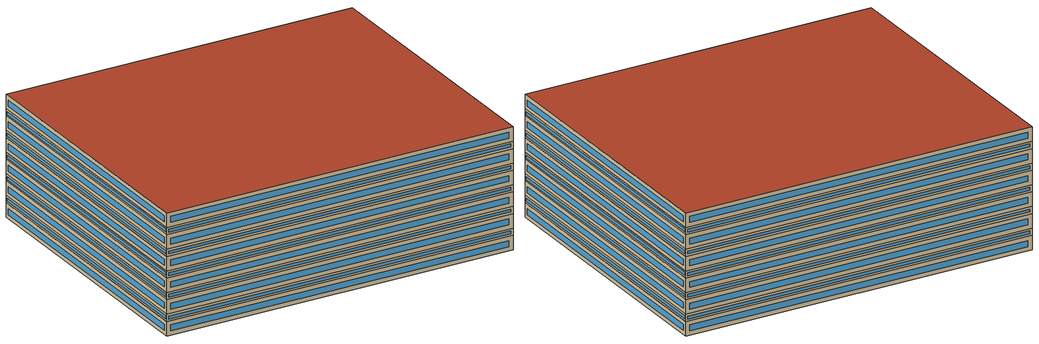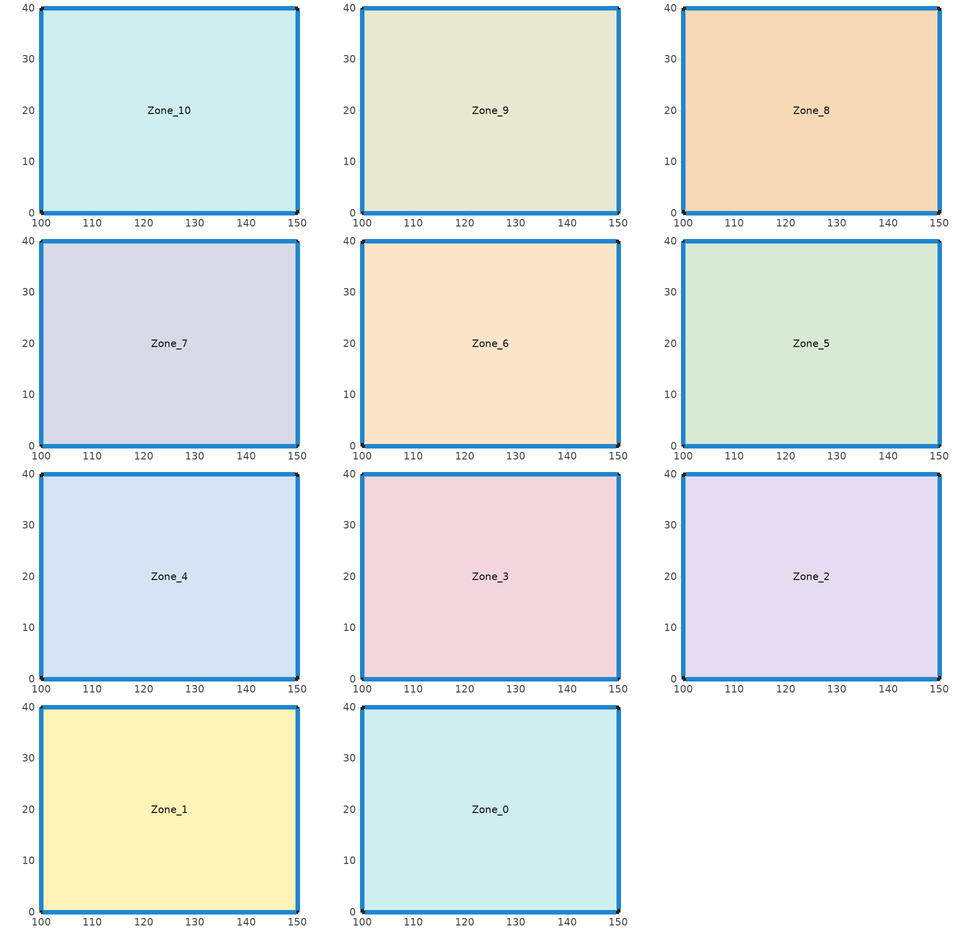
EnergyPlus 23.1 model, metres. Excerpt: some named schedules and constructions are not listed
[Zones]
Zone_10
 floor outside (90.1-2019 Nonresidential CZ 0 Exterior Floor (Mass)): 150,0 100,0 100,40 150,40 z0.5
 wall outside (90.1-2019 Nonresidential CZ 0 Exterior Wall (Mass)): 150,0 150,40 100,40 100,0 150,0 z0.5:2.5
 window (90.1-2019 Nonresidential CZ 0 Glazing (Operable)): 150,0.59 150,39.41 / 149.41,40 100.59,40 / 100,39.41 100,0.59 / 100.59,0 149.41,0 z1.09:1.91
Zone_9
 floor to Zone_10 (Interior Slab (Mass)_FLIPPED): 150,0 100,0 100,40 150,40 z2.5
 wall outside (90.1-2019 Nonresidential CZ 0 Exterior Wall (Mass)): 150,0 150,40 100,40 100,0 150,0 z2.5:3.5
 window (90.1-2019 Nonresidential CZ 0 Glazing (Operable)): 150,0.3 150,39.7 / 149.7,40 100.3,40 / 100,39.7 100,0.3 / 100.3,0 149.7,0 z2.8:3.2
Zone_8
 floor to Zone_9 (Interior Slab (Mass)_FLIPPED): 150,0 100,0 100,40 150,40 z3.5
 wall outside (90.1-2019 Nonresidential CZ 0 Exterior Wall (Mass)): 150,0 150,40 100,40 100,0 150,0 z3.5:5.5
 window (90.1-2019 Nonresidential CZ 0 Glazing (Operable)): 150,0.59 150,39.41 / 149.41,40 100.59,40 / 100,39.41 100,0.59 / 100.59,0 149.41,0 z4.09:4.91
Zone_7
 floor to Zone_8 (Interior Slab (Mass)_FLIPPED): 150,0 100,0 100,40 150,40 z5.5
 wall outside (90.1-2019 Nonresidential CZ 0 Exterior Wall (Mass)): 150,0 150,40 100,40 100,0 150,0 z5.5:6.5
 window (90.1-2019 Nonresidential CZ 0 Glazing (Operable)): 150,0.3 150,39.7 / 149.7,40 100.3,40 / 100,39.7 100,0.3 / 100.3,0 149.7,0 z5.8:6.2
Zone_6
 floor to Zone_7 (Interior Slab (Mass)_FLIPPED): 150,0 100,0 100,40 150,40 z6.5
 wall outside (90.1-2019 Nonresidential CZ 0 Exterior Wall (Mass)): 150,0 150,40 100,40 100,0 150,0 z6.5:8.5
 window (90.1-2019 Nonresidential CZ 0 Glazing (Operable)): 150,0.59 150,39.41 / 149.41,40 100.59,40 / 100,39.41 100,0.59 / 100.59,0 149.41,0 z7.09:7.91
Zone_5
 floor to Zone_6 (Interior Slab (Mass)_FLIPPED): 150,0 100,0 100,40 150,40 z8.5
 wall outside (90.1-2019 Nonresidential CZ 0 Exterior Wall (Mass)): 150,0 150,40 100,40 100,0 150,0 z8.5:9.5
 window (90.1-2019 Nonresidential CZ 0 Glazing (Operable)): 150,0.3 150,39.7 / 149.7,40 100.3,40 / 100,39.7 100,0.3 / 100.3,0 149.7,0 z8.8:9.2
Zone_4
 floor to Zone_5 (Interior Slab (Mass)_FLIPPED): 150,0 100,0 100,40 150,40 z9.5
 wall outside (90.1-2019 Nonresidential CZ 0 Exterior Wall (Mass)): 150,0 150,40 100,40 100,0 150,0 z9.5:11.5
 window (90.1-2019 Nonresidential CZ 0 Glazing (Operable)): 150,0.59 150,39.41 / 149.41,40 100.59,40 / 100,39.41 100,0.59 / 100.59,0 149.41,0 z10.09:10.91
Zone_3
 floor to Zone_4 (Interior Slab (Mass)_FLIPPED): 150,0 100,0 100,40 150,40 z11.5
 wall outside (90.1-2019 Nonresidential CZ 0 Exterior Wall (Mass)): 150,0 150,40 100,40 100,0 150,0 z11.5:12.5
 window (90.1-2019 Nonresidential CZ 0 Glazing (Operable)): 150,0.3 150,39.7 / 149.7,40 100.3,40 / 100,39.7 100,0.3 / 100.3,0 149.7,0 z11.8:12.2
Zone_2
 floor to Zone_3 (Interior Slab (Mass)_FLIPPED): 150,0 100,0 100,40 150,40 z12.5
 wall outside (90.1-2019 Nonresidential CZ 0 Exterior Wall (Mass)): 150,0 150,40 100,40 100,0 150,0 z12.5:14.5
 window (90.1-2019 Nonresidential CZ 0 Glazing (Operable)): 150,0.59 150,39.41 / 149.41,40 100.59,40 / 100,39.41 100,0.59 / 100.59,0 149.41,0 z13.09:13.91
Zone_1
 floor to Zone_2 (Interior Slab (Mass)_FLIPPED): 150,0 100,0 100,40 150,40 z14.5
 wall outside (90.1-2019 Nonresidential CZ 0 Exterior Wall (Mass)): 150,0 150,40 100,40 100,0 150,0 z14.5:15.5
 window (90.1-2019 Nonresidential CZ 0 Glazing (Operable)): 150,0.3 150,39.7 / 149.7,40 100.3,40 / 100,39.7 100,0.3 / 100.3,0 149.7,0 z14.8:15.2
Zone_0
 floor to Zone_1 (Interior Slab (Mass)_FLIPPED): 150,0 100,0 100,40 150,40 z15.5
 wall outside (90.1-2019 Nonresidential CZ 0 Exterior Wall (Mass)): 150,0 150,40 100,40 100,0 150,0 z15.5:17.5
 window (90.1-2019 Nonresidential CZ 0 Glazing (Operable)): 150,0.59 150,39.41 / 149.41,40 100.59,40 / 100,39.41 100,0.59 / 100.59,0 149.41,0 z16.09:16.91
 roof outside (90.1-2019 Nonresidential CZ 0 Exterior Roof (Mass)): 150,0 150,40 100,40 100,0 z17.5
[Schedule:Week:Daily]
NatVentAvail_Zone_8_33: 9d8af321-a780-4590-8d0e-a462cbd2782f, b331773e-9563-404a-8105-c508cc4a80a7, 105e578c-39fa-415f-b716-2e00edc91201, 4e189082-ce70-4316-bac2-4349eb797ff1, 7cb3a097-342b-4ee2-8d1c-7d726f142fce, 94c58baa-f86b-4e07-865e-fc9b777fd29d, c78975c9-af95-438a-b1b9-3ec9c43d1728, 9d8af321-a780-4590-8d0e-a462cbd2782f, 9d8af321-a780-4590-8d0e-a462cbd2782f, 9d8af321-a780-4590-8d0e-a462cbd2782f, 9d8af321-a780-4590-8d0e-a462cbd2782f, 9d8af321-a780-4590-8d0e-a462cbd2782f
NatVentAvail_Zone_8_34: 19656c4a-73a8-42ce-bc73-1936e13a9b17, a5eed6eb-7845-4bce-a64f-499fe1fc977d, f5dad141-542a-48d2-b0c4-1b4ec5e46d7d, 9329e68a-2e65-4d1e-9fd8-4b7cfb59a1c5, 9945b6db-7c43-4eef-b257-461fecd890eb, e0b4ecd6-dd4a-461d-a41e-b6066fcd006b, 8c8cd6b4-05ff-423a-a179-7f283f102131, 19656c4a-73a8-42ce-bc73-1936e13a9b17, 19656c4a-73a8-42ce-bc73-1936e13a9b17, 19656c4a-73a8-42ce-bc73-1936e13a9b17, 19656c4a-73a8-42ce-bc73-1936e13a9b17, 19656c4a-73a8-42ce-bc73-1936e13a9b17
NatVentAvail_Zone_8_35: 3e52ead4-57af-4b8b-a33e-194f56119c82, 994c9187-010f-49c9-a565-14e2f839baa9, 3ae7b580-9877-4d38-86a1-b7ff7554ca40, c5aeec02-a43e-4bac-ba74-ecad6c466308, b1ff2ce5-6a89-443a-8d96-e35d44eaa55e, 08cdff39-bd2a-43c5-aa59-b8ef5b7663d0, f6db0dd1-6b82-4d6d-9330-5ccdcdecd233, 3e52ead4-57af-4b8b-a33e-194f56119c82, 3e52ead4-57af-4b8b-a33e-194f56119c82, 3e52ead4-57af-4b8b-a33e-194f56119c82, 3e52ead4-57af-4b8b-a33e-194f56119c82, 3e52ead4-57af-4b8b-a33e-194f56119c82
NatVentAvail_Zone_8_36: 4ec0039d-1b7a-4eb6-8737-df491c041be9, 217e7899-5055-4b25-ac84-e2c41d29c7c9, 379cec46-7375-4787-a3ea-59b6d851809c, fd88582d-4a79-496f-842d-53a4951aaa6e, 24ca39fd-c9a7-49e4-b664-244fa4524e71, 78da4b78-4c2f-4f66-a876-360ef1b501aa, 2b397f9f-8be1-4396-8707-4f27285c48cf, 4ec0039d-1b7a-4eb6-8737-df491c041be9, 4ec0039d-1b7a-4eb6-8737-df491c041be9, 4ec0039d-1b7a-4eb6-8737-df491c041be9, 4ec0039d-1b7a-4eb6-8737-df491c041be9, 4ec0039d-1b7a-4eb6-8737-df491c041be9
NatVentAvail_Zone_8_37: e7a281bd-52c2-46c5-981f-dd0cb92ea178, b8805d62-9d17-4009-af3e-fc602884618f, 6cf39b9c-fc03-4b23-b99c-0532eb88eb77, 7579637a-08e5-423b-8ea7-baa055306e46, 946d18d2-8286-4fa9-85be-0205dd396625, 376c1599-d0a1-46f3-9493-42d7791fb4d7, df630b5f-5f00-4fbf-bfa5-132ac7efb88c, e7a281bd-52c2-46c5-981f-dd0cb92ea178, e7a281bd-52c2-46c5-981f-dd0cb92ea178, e7a281bd-52c2-46c5-981f-dd0cb92ea178, e7a281bd-52c2-46c5-981f-dd0cb92ea178, e7a281bd-52c2-46c5-981f-dd0cb92ea178
NatVentAvail_Zone_8_38: 64ad1f8c-05bd-487c-b22d-56ffead7ba04, b61adb68-b918-4747-b5d9-bdfe9abeb912, 4ec0039d-1b7a-4eb6-8737-df491c041be9, 8e375b2b-a891-4bdd-8b80-f3da677526f3, c23cba38-598c-4169-b744-e83a8cdb6729, d3552a68-e5e8-4bd8-a2a7-ada559d29e74, 3543f37b-078f-459d-8035-ebed69901573, 64ad1f8c-05bd-487c-b22d-56ffead7ba04, 64ad1f8c-05bd-487c-b22d-56ffead7ba04, 64ad1f8c-05bd-487c-b22d-56ffead7ba04, 64ad1f8c-05bd-487c-b22d-56ffead7ba04, 64ad1f8c-05bd-487c-b22d-56ffead7ba04
NatVentAvail_Zone_8_39: 2ba26b7c-ec20-4d35-9d4d-c5aa899999db, 413e2c8c-dfcb-4d5b-8417-67235d4ff455, e0b2708d-d036-4065-8009-799a6ab6b869, 348c67b5-45d8-454e-a031-27df1e91040f, 7ef56c1d-9063-41ca-89f9-c9e5686adbaa, 6f386ad1-5483-4561-926f-fee2ae327a0c, e7a281bd-52c2-46c5-981f-dd0cb92ea178, 2ba26b7c-ec20-4d35-9d4d-c5aa899999db, 2ba26b7c-ec20-4d35-9d4d-c5aa899999db, 2ba26b7c-ec20-4d35-9d4d-c5aa899999db, 2ba26b7c-ec20-4d35-9d4d-c5aa899999db, 2ba26b7c-ec20-4d35-9d4d-c5aa899999db
NatVentAvail_Zone_8_40: 49316db7-593b-4673-a474-59197a7b1b01, 1ff4f55e-eb00-4cd6-aeb0-2d0123ac9bb8, 88ab5710-4397-4999-aae0-e881b17e4276, 4d286701-b92c-455e-b894-5453b1821da1, 3ac1dbba-62e1-4b42-843b-0831d408b5fa, 215fbbbf-0d91-4de5-9062-f723caeb6d96, 32cde240-e5fa-4eca-93c0-b3b2998749a0, 49316db7-593b-4673-a474-59197a7b1b01, 49316db7-593b-4673-a474-59197a7b1b01, 49316db7-593b-4673-a474-59197a7b1b01, 49316db7-593b-4673-a474-59197a7b1b01, 49316db7-593b-4673-a474-59197a7b1b01
NatVentAvail_Zone_8_41: 6f28c7cb-3fd8-4e08-998a-bdea174bcc86, f3d3fc48-a54b-4110-8d26-9df699d76dc6, 6e4e8352-0c73-4fca-8a74-9517e038c92e, 99579549-4a20-4b31-81c6-d9f0dc9459b8, 37744ef3-2540-4f8f-82d6-f57c2db8f54f, 315e8d59-c7a6-4108-a425-9f52c9d7d485, 1adca1df-f87a-410c-acf9-034743cee1dd, 6f28c7cb-3fd8-4e08-998a-bdea174bcc86, 6f28c7cb-3fd8-4e08-998a-bdea174bcc86, 6f28c7cb-3fd8-4e08-998a-bdea174bcc86, 6f28c7cb-3fd8-4e08-998a-bdea174bcc86, 6f28c7cb-3fd8-4e08-998a-bdea174bcc86
NatVentAvail_Zone_8_42: a7328972-b9bf-471a-a11c-f1c995075a82, 9cfb7f4e-4dc2-47ca-a554-8c610cbaf224, 7a431888-ab05-4895-86a7-ffc0a3587de8, 4091606e-c31f-4823-bc00-43d65248395d, b7e57ab2-a489-4fb2-8cde-1d494b646a68, 2216343d-3841-40f2-a49f-6097f0f677be, e343d537-4d09-4cd6-b268-66b1de04febb, a7328972-b9bf-471a-a11c-f1c995075a82, a7328972-b9bf-471a-a11c-f1c995075a82, a7328972-b9bf-471a-a11c-f1c995075a82, a7328972-b9bf-471a-a11c-f1c995075a82, a7328972-b9bf-471a-a11c-f1c995075a82
NatVentAvail_Zone_8_43: 3af410d3-c99c-4589-bc73-c9e9a6c0ab73, ca0514e6-15e5-43fc-9152-7c261e085220, a3b6db8e-9f9d-4135-82da-a6ac005a2d3a, d63bd568-5a6c-4449-b586-2ac1449fe94d, b1ce6598-c29e-4220-954f-77b5fde9ebf7, 2eeebe14-c9ee-4bc4-a164-070da2258496, 9161901d-0f7a-4078-8593-f09987c7db97, 3af410d3-c99c-4589-bc73-c9e9a6c0ab73, 3af410d3-c99c-4589-bc73-c9e9a6c0ab73, 3af410d3-c99c-4589-bc73-c9e9a6c0ab73, 3af410d3-c99c-4589-bc73-c9e9a6c0ab73, 3af410d3-c99c-4589-bc73-c9e9a6c0ab73
NatVentAvail_Zone_8_44: f20dfdc0-ebca-4051-904d-1e82afc3a595, 11bf2a74-0d18-48e4-8699-6777100bd28d, 9ea961b2-ac5c-4bc3-9e1a-967c93119fe7, 5d2b21ac-12a4-41b7-ad59-ca25f72bc6d4, 90a8540f-f645-4c42-afb4-43ef4d00fa04, 1b20a4ab-f55f-48fa-91a1-428f9ab924bf, bd81117e-db5f-4612-9e33-ac1c85f2e500, f20dfdc0-ebca-4051-904d-1e82afc3a595, f20dfdc0-ebca-4051-904d-1e82afc3a595, f20dfdc0-ebca-4051-904d-1e82afc3a595, f20dfdc0-ebca-4051-904d-1e82afc3a595, f20dfdc0-ebca-4051-904d-1e82afc3a595
NatVentAvail_Zone_8_45: 9561be1d-9728-4a63-9683-414e658ba770, 3c8b651d-c98e-4425-a7c7-2414b5bc7adb, b33bd7bf-34ac-49fa-a721-d53ede74d103, 36e1c470-c337-4b16-b0d2-bbd79bc27b91, e0b2708d-d036-4065-8009-799a6ab6b869, 1e1ed1b8-60ca-4858-92fd-03c2e15c98fc, 9561be1d-9728-4a63-9683-414e658ba770, 9561be1d-9728-4a63-9683-414e658ba770, 9561be1d-9728-4a63-9683-414e658ba770, 9561be1d-9728-4a63-9683-414e658ba770, 9561be1d-9728-4a63-9683-414e658ba770, 9561be1d-9728-4a63-9683-414e658ba770
NatVentAvail_Zone_8_46: 9b530ce9-eca5-4026-a7f3-7d5d08ebb73a, 9cfb7f4e-4dc2-47ca-a554-8c610cbaf224, efc2627a-638b-44db-a32b-ba7aabb29f3e, b9acaa56-f80d-405e-ac9f-cb2e204cb968, ae0897ba-8887-4847-a761-27c239ed7601, 3297a3ee-9c46-4016-8248-e6be1df6c419, ab1614ab-8b7d-4aa1-94da-80e3146759a0, 9b530ce9-eca5-4026-a7f3-7d5d08ebb73a, 9b530ce9-eca5-4026-a7f3-7d5d08ebb73a, 9b530ce9-eca5-4026-a7f3-7d5d08ebb73a, 9b530ce9-eca5-4026-a7f3-7d5d08ebb73a, 9b530ce9-eca5-4026-a7f3-7d5d08ebb73a
NatVentAvail_Zone_8_47: 515cca9f-4e25-4a83-8ddb-3425e52cfe38, 09789c35-cfb8-4bbf-a665-055d4ddc3414, 70b5d770-b65c-47d5-880c-bd9f8c16a181, cad569ce-6c94-44cb-8b06-e0dfcd3f8ebc, e02675c0-2145-4f2d-b866-b4437324e750, abe05051-f22d-4b8d-bc26-82020d40070c, cb54f970-1888-41eb-9152-91167afa7c9f, 515cca9f-4e25-4a83-8ddb-3425e52cfe38, 515cca9f-4e25-4a83-8ddb-3425e52cfe38, 515cca9f-4e25-4a83-8ddb-3425e52cfe38, 515cca9f-4e25-4a83-8ddb-3425e52cfe38, 515cca9f-4e25-4a83-8ddb-3425e52cfe38
NatVentAvail_Zone_8_48: 54c90973-5cc0-41e0-a3f7-258a48d5af04, 6780341f-c2db-469e-bb10-98202515659c, bec4e297-1fd8-41f1-bc3c-21d9c0d6a49e, 22b1dbbe-48a8-486d-a650-da732dd629e4, 5a30dced-8725-4129-b743-637dbfeefdcf, 8baa16bb-a770-4d34-814c-a8187f6184e9, 195f32c6-d95c-4cea-ad76-a6efbabf8828, 54c90973-5cc0-41e0-a3f7-258a48d5af04, 54c90973-5cc0-41e0-a3f7-258a48d5af04, 54c90973-5cc0-41e0-a3f7-258a48d5af04, 54c90973-5cc0-41e0-a3f7-258a48d5af04, 54c90973-5cc0-41e0-a3f7-258a48d5af04
NatVentAvail_Zone_8_49: 5535dfd7-1840-4866-b553-4c7d2a079241, 7ac7f299-17b0-4f22-873a-43e742d2bf2f, bcfb64e9-810d-47e1-8773-46ee2ec71daf, e0ab2e9f-16b6-4b2d-a3f6-866f0204b712, ece5d0b2-caa5-42af-8b0c-2044de4c1a93, 681e4c00-ee07-4746-bba2-828fb4a86f7a, 19106470-ebe0-4fd6-aba5-e244b25a6a50, 5535dfd7-1840-4866-b553-4c7d2a079241, 5535dfd7-1840-4866-b553-4c7d2a079241, 5535dfd7-1840-4866-b553-4c7d2a079241, 5535dfd7-1840-4866-b553-4c7d2a079241, 5535dfd7-1840-4866-b553-4c7d2a079241
NatVentAvail_Zone_8_50: 061ec2b3-2852-460e-8bc0-9fd7884f8d77, 88ab5710-4397-4999-aae0-e881b17e4276, 3f37206c-4197-45cd-98ea-0984f4deacec, 72450507-12fe-49ff-b89a-2fc7617f1e69, bfb82fbf-b47d-4d48-ae5d-551a76c600b6, 8aab0947-abcf-4301-870c-0dd4ea232bfe, 716afb38-1443-430a-b722-17b5f5ea314b, 061ec2b3-2852-460e-8bc0-9fd7884f8d77, 061ec2b3-2852-460e-8bc0-9fd7884f8d77, 061ec2b3-2852-460e-8bc0-9fd7884f8d77, 061ec2b3-2852-460e-8bc0-9fd7884f8d77, 061ec2b3-2852-460e-8bc0-9fd7884f8d77
NatVentAvail_Zone_8_51: f649436d-c745-4121-b6a8-7e4811c78565, 6a90260f-5a77-45cd-af74-3d8e9420df5e, e83e513a-5cc3-4951-919f-0acb3c551088, 21332c96-ee0f-4f07-8ed8-9d81e801c9cd, a8efd32e-b182-4a8a-838c-d9f33b935da4, 96f2065a-acc6-4bd9-8c1b-8470a197e6e6, 3ea86236-a702-47e3-8e0d-a12033049186, f649436d-c745-4121-b6a8-7e4811c78565, f649436d-c745-4121-b6a8-7e4811c78565, f649436d-c745-4121-b6a8-7e4811c78565, f649436d-c745-4121-b6a8-7e4811c78565, f649436d-c745-4121-b6a8-7e4811c78565
NatVentAvail_Zone_8_52: ba30712a-261f-415b-a7e0-54356889589b, ba30712a-261f-415b-a7e0-54356889589b, ba30712a-261f-415b-a7e0-54356889589b, ba30712a-261f-415b-a7e0-54356889589b, ba30712a-261f-415b-a7e0-54356889589b, ba30712a-261f-415b-a7e0-54356889589b, ba30712a-261f-415b-a7e0-54356889589b, ba30712a-261f-415b-a7e0-54356889589b, ba30712a-261f-415b-a7e0-54356889589b, ba30712a-261f-415b-a7e0-54356889589b, ba30712a-261f-415b-a7e0-54356889589b, ba30712a-261f-415b-a7e0-54356889589b
CoolAvail_Zone_9_0: 45735616-b2b6-4659-9007-e98fcdeeb41a, bee6b387-4d5e-4adb-b40b-2d77ddca55e5, 3a48376d-20cd-4bba-b36f-86c63b9ac52a, df38ffa7-593c-4015-b16a-774c36ff343f, b46b6d6e-4c68-48b8-a44c-f68aec9fa1f5, 6f20e371-e905-45ff-bfaf-3c4e4b2f6c1f, d33addf9-3e4f-4066-ad29-e74b2ac8d158, 45735616-b2b6-4659-9007-e98fcdeeb41a, 45735616-b2b6-4659-9007-e98fcdeeb41a, 45735616-b2b6-4659-9007-e98fcdeeb41a, 45735616-b2b6-4659-9007-e98fcdeeb41a, 45735616-b2b6-4659-9007-e98fcdeeb41a
CoolAvail_Zone_9_1: f4a2c2a8-6a30-4858-af05-fa7fe88aa03f, 123fdfc5-2a34-42e2-a59b-9266109ac945, 02765e4a-7390-4a99-a03b-117e835a0fcd, 81f3ba6f-d2af-40de-8324-ff5e4c9c1e29, bd52deb5-58d0-44fd-8660-97501851f56e, 74daaa1f-2ec1-46a9-bae6-f6bf3065e719, 3c379e7a-4bf1-4403-b208-dc5fe1048df2, f4a2c2a8-6a30-4858-af05-fa7fe88aa03f, f4a2c2a8-6a30-4858-af05-fa7fe88aa03f, f4a2c2a8-6a30-4858-af05-fa7fe88aa03f, f4a2c2a8-6a30-4858-af05-fa7fe88aa03f, f4a2c2a8-6a30-4858-af05-fa7fe88aa03f
CoolAvail_Zone_9_2: a0fd59c7-d126-44cf-b412-6338062f7ca9, 94490f4e-fb9c-40d4-8c86-7b4855d197ab, bd52deb5-58d0-44fd-8660-97501851f56e, 21b91c89-6676-400a-9a28-4d138fb9ab44, bee6b387-4d5e-4adb-b40b-2d77ddca55e5, 6bde32fa-5429-49f1-963e-181384f1e10e, 0069a858-01c8-4d90-b737-f047621475dc, a0fd59c7-d126-44cf-b412-6338062f7ca9, a0fd59c7-d126-44cf-b412-6338062f7ca9, a0fd59c7-d126-44cf-b412-6338062f7ca9, a0fd59c7-d126-44cf-b412-6338062f7ca9, a0fd59c7-d126-44cf-b412-6338062f7ca9
CoolAvail_Zone_9_3: 8ac08239-8bdb-4184-9bfe-3cb0b5e9a97e, f7465ff5-cc3b-4403-82c9-82521ef3cb90, a1561be3-55ee-4e57-a287-591a479e8bf1, b73a8764-2c93-4235-99de-2399ed545a44, 87ddf09f-0acc-4952-84e5-459877a3d10f, 45735616-b2b6-4659-9007-e98fcdeeb41a, 5f942b04-503d-43e7-8c57-0119571af138, 8ac08239-8bdb-4184-9bfe-3cb0b5e9a97e, 8ac08239-8bdb-4184-9bfe-3cb0b5e9a97e, 8ac08239-8bdb-4184-9bfe-3cb0b5e9a97e, 8ac08239-8bdb-4184-9bfe-3cb0b5e9a97e, 8ac08239-8bdb-4184-9bfe-3cb0b5e9a97e
CoolAvail_Zone_9_4: b87b3b1c-751c-42fa-92db-3c0539987839, 8e94b0bc-d4b0-4aff-9e56-76a1adbb8d0a, 6896a997-09bc-4cb5-adef-ad1bdb4518cb, e380c8b1-286c-4a9c-aa02-f7e6a70574e0, c00eba58-7d6f-4fdd-ac65-0fd2af3947e4, ed3caabc-092e-42be-8969-d36d5941d1e9, 8e94b0bc-d4b0-4aff-9e56-76a1adbb8d0a, b87b3b1c-751c-42fa-92db-3c0539987839, b87b3b1c-751c-42fa-92db-3c0539987839, b87b3b1c-751c-42fa-92db-3c0539987839, b87b3b1c-751c-42fa-92db-3c0539987839, b87b3b1c-751c-42fa-92db-3c0539987839
CoolAvail_Zone_9_5: bfa7a8d4-6c56-4eff-bc5e-0618cf705621, 9cbed45e-63e8-4420-9a23-7f25957aa236, ef76ad71-7aaa-48a0-8e2c-fa70e842b56d, a43690ce-abb1-4da6-8cce-8481ea17eb74, 9cea89d7-eb24-4dcb-80fd-6958ede221d2, f4515d3c-328b-4c36-b737-3e4fbc606386, d6c9fbda-9c15-47d9-b869-da36010bdc4e, bfa7a8d4-6c56-4eff-bc5e-0618cf705621, bfa7a8d4-6c56-4eff-bc5e-0618cf705621, bfa7a8d4-6c56-4eff-bc5e-0618cf705621, bfa7a8d4-6c56-4eff-bc5e-0618cf705621, bfa7a8d4-6c56-4eff-bc5e-0618cf705621
CoolAvail_Zone_9_6: 59e5be97-33a9-4e03-82cd-77cbf9fea0a8, f5dad141-542a-48d2-b0c4-1b4ec5e46d7d, e0329e75-8594-46f3-8365-09f184f3d3c9, b85ddf77-71dd-4be8-8f48-0589f0cc54c9, 7c17c076-9c5c-4c49-8d7e-45ff4d4fd69f, 12a81014-9a70-4d75-962c-54732fd2817a, c8675d83-cc90-463b-8c33-fb7fa0b07f96, 59e5be97-33a9-4e03-82cd-77cbf9fea0a8, 59e5be97-33a9-4e03-82cd-77cbf9fea0a8, 59e5be97-33a9-4e03-82cd-77cbf9fea0a8, 59e5be97-33a9-4e03-82cd-77cbf9fea0a8, 59e5be97-33a9-4e03-82cd-77cbf9fea0a8
CoolAvail_Zone_9_7: cc56d085-d39f-49b6-9984-6ebc21cebae5, 10959cd0-f199-414d-9872-cf62450d83ae, 3cb80067-d96f-4fd9-81ae-80d8df03a0bd, d27c0b45-92c3-4db3-94aa-8d0116486a5d, faa8700b-9fde-41c6-9d48-d74e5590db6a, be9f164d-7db2-450c-ba37-8baf8c0ef6a5, 0efa19ce-e470-418a-8fb1-a87900ff5547, cc56d085-d39f-49b6-9984-6ebc21cebae5, cc56d085-d39f-49b6-9984-6ebc21cebae5, cc56d085-d39f-49b6-9984-6ebc21cebae5, cc56d085-d39f-49b6-9984-6ebc21cebae5, cc56d085-d39f-49b6-9984-6ebc21cebae5
CoolAvail_Zone_9_8: 11e1f09c-7582-4db8-b70a-5f12b58b5dc1, 8d978f04-2901-4319-afd5-be1bd5bee483, 486659df-fef1-48ce-bb1c-c3dd13010f79, 0366723c-bc0d-41cf-a795-b8832c644d88, d8c662f0-4c6b-42ae-a5f8-e1e0e819b8d4, 562e9b33-d1b3-493e-8375-723c1353a6f5, 8a405f9d-42d0-44d9-96d0-330464419840, 11e1f09c-7582-4db8-b70a-5f12b58b5dc1, 11e1f09c-7582-4db8-b70a-5f12b58b5dc1, 11e1f09c-7582-4db8-b70a-5f12b58b5dc1, 11e1f09c-7582-4db8-b70a-5f12b58b5dc1, 11e1f09c-7582-4db8-b70a-5f12b58b5dc1
CoolAvail_Zone_9_9: f2db2952-6156-4be0-b031-513d2b609a8c, c3d44b06-ad62-4a2a-9ce1-f80689ff660c, 8a405f9d-42d0-44d9-96d0-330464419840, 26011c86-58b0-47a6-b7ac-7f8563470614, ee257502-f434-459f-b2b2-f89f0795eda3, 5e1cf9e3-ebf4-4ece-97b1-18b0a8a31690, 263a5a61-1005-4029-ad1b-b767cfe35c9a, f2db2952-6156-4be0-b031-513d2b609a8c, f2db2952-6156-4be0-b031-513d2b609a8c, f2db2952-6156-4be0-b031-513d2b609a8c, f2db2952-6156-4be0-b031-513d2b609a8c, f2db2952-6156-4be0-b031-513d2b609a8c
CoolAvail_Zone_9_10: b28ff34a-97d2-4053-96a5-9acbe20769d3, 8a405f9d-42d0-44d9-96d0-330464419840, 63384a4c-9a77-477f-b9fc-a7fdd59f03d3, c76344e2-4c84-49b0-b137-45472a97be06, dacf9c4f-a16a-4dea-aa38-e56684c88150, d44360a1-31f5-418b-95dc-6b8b4617e77d, 5390ab0d-8085-4e6a-8bdc-433647d100b4, b28ff34a-97d2-4053-96a5-9acbe20769d3, b28ff34a-97d2-4053-96a5-9acbe20769d3, b28ff34a-97d2-4053-96a5-9acbe20769d3, b28ff34a-97d2-4053-96a5-9acbe20769d3, b28ff34a-97d2-4053-96a5-9acbe20769d3
CoolAvail_Zone_9_11: 8a405f9d-42d0-44d9-96d0-330464419840, 2b8d5e29-07b5-4375-84f3-7e73669e9175, 3a0204a8-4d5d-41e9-8140-a7a473ba1b05, cb9b3dab-3040-43a9-9f2c-7b7c161b15a6, a3d280ab-82f1-45d7-8cca-5a24b01e2a6f, c001c453-f69e-448c-8d33-b542edf875d6, 191eb09b-cef3-4d27-8d14-0055ef203aa4, 8a405f9d-42d0-44d9-96d0-330464419840, 8a405f9d-42d0-44d9-96d0-330464419840, 8a405f9d-42d0-44d9-96d0-330464419840, 8a405f9d-42d0-44d9-96d0-330464419840, 8a405f9d-42d0-44d9-96d0-330464419840
CoolAvail_Zone_9_12: 8d9dd40b-f5b2-4f36-824a-397c20008174, 41e65c28-817b-4d10-8260-7fd657d4a8b6, e3f1449a-5789-42cc-85f7-f1df5d4685aa, b015f029-59fd-4882-8d7d-9e79fa4d0a65, e2ee728e-757a-497b-b5b6-d78eaf94be34, d8f13d92-78d2-4bae-a025-28c6bf115016, c376802d-16c4-43a9-a7ce-9245a3954db4, 8d9dd40b-f5b2-4f36-824a-397c20008174, 8d9dd40b-f5b2-4f36-824a-397c20008174, 8d9dd40b-f5b2-4f36-824a-397c20008174, 8d9dd40b-f5b2-4f36-824a-397c20008174, 8d9dd40b-f5b2-4f36-824a-397c20008174
CoolAvail_Zone_9_13: 6a0dd6d0-2053-4e08-afd2-584c9f20a87a, 29de9b9f-1699-40cd-89d7-d4e65299d2f3, 75d18138-b2cd-4d38-b6c1-a88f72da3fcc, bd7f5a20-327d-4547-bbc3-5b7452d7e966, bb364aa2-3d88-425e-afcd-be4a77a556ae, 9d736532-3372-4234-86f8-cec98393f69c, 51f0637d-8233-4b49-a189-c331064c739d, 6a0dd6d0-2053-4e08-afd2-584c9f20a87a, 6a0dd6d0-2053-4e08-afd2-584c9f20a87a, 6a0dd6d0-2053-4e08-afd2-584c9f20a87a, 6a0dd6d0-2053-4e08-afd2-584c9f20a87a, 6a0dd6d0-2053-4e08-afd2-584c9f20a87a
CoolAvail_Zone_9_14: 3b64f659-7a87-43c0-8593-ffb75930c7f4, 9866af8d-7ab0-4c81-8db6-ce00146023e8, 02405d4e-0d02-4eff-9657-d8f9128f4eab, b917b18e-be4c-4d95-8ca7-ef00fec35358, 70c9cd82-fe0e-49ee-aaf4-1c8ff27f5354, 42b8bfae-4ab3-4b91-9049-5aef0e0a45b5, 9cbcde63-174f-4098-b545-8a02de437128, 3b64f659-7a87-43c0-8593-ffb75930c7f4, 3b64f659-7a87-43c0-8593-ffb75930c7f4, 3b64f659-7a87-43c0-8593-ffb75930c7f4, 3b64f659-7a87-43c0-8593-ffb75930c7f4, 3b64f659-7a87-43c0-8593-ffb75930c7f4
CoolAvail_Zone_9_15: 19dac5b0-28fc-460c-81f9-3dbb121f2bf8, e9c57910-916d-46b4-aea8-ffc3126c18fa, 2e73e53b-a754-47bd-965a-2e9b6a3bb011, 3f37206c-4197-45cd-98ea-0984f4deacec, 8f52b9ad-d695-459a-8123-1d00cf1d1862, 923948f4-e046-4f33-9833-6f095076ca41, 2b3fc603-4b4f-4d7a-8bc2-6e0e08bcdc7b, 19dac5b0-28fc-460c-81f9-3dbb121f2bf8, 19dac5b0-28fc-460c-81f9-3dbb121f2bf8, 19dac5b0-28fc-460c-81f9-3dbb121f2bf8, 19dac5b0-28fc-460c-81f9-3dbb121f2bf8, 19dac5b0-28fc-460c-81f9-3dbb121f2bf8
CoolAvail_Zone_9_16: 2b24e0a0-77cd-4c2a-b642-03fc66f5c8b9, 106d7206-3cd6-40aa-bb3f-d1aa542cc2ae, d8816c3b-0b15-4ece-87b0-550193ae6b3b, 90097c4d-ccdb-4846-818d-3cb2f30ef5dc, 61b5032f-cd16-4827-b89d-23ab93cb0bca, 18b198f9-c7da-4087-b865-159950c574c9, df11aa4b-5de7-4dcf-b1b6-ac577a82ad4a, 2b24e0a0-77cd-4c2a-b642-03fc66f5c8b9, 2b24e0a0-77cd-4c2a-b642-03fc66f5c8b9, 2b24e0a0-77cd-4c2a-b642-03fc66f5c8b9, 2b24e0a0-77cd-4c2a-b642-03fc66f5c8b9, 2b24e0a0-77cd-4c2a-b642-03fc66f5c8b9
CoolAvail_Zone_9_17: 30b9171a-7657-45ad-8017-84e6404a233f, eef20202-03ec-4909-bd15-b857f90d6a31, bfdf7701-11bf-443c-8628-7934162078ba, d15e5b5d-5e37-4174-a93b-1081d327ba36, dcbeb821-1698-4cac-b286-aea139742297, 7116dbe5-212a-4f86-9218-e9f82299a115, 38d1916f-2a8a-4ab0-92c9-4a2c45943095, 30b9171a-7657-45ad-8017-84e6404a233f, 30b9171a-7657-45ad-8017-84e6404a233f, 30b9171a-7657-45ad-8017-84e6404a233f, 30b9171a-7657-45ad-8017-84e6404a233f, 30b9171a-7657-45ad-8017-84e6404a233f
CoolAvail_Zone_9_18: 0a7de23c-0324-448c-89ba-2cd380fbd515, 2aff8466-0908-4b61-bc1a-6bceaf2a4e85, aebfd59d-58d0-45e9-a04d-295ea184cf9d, 0a7de23c-0324-448c-89ba-2cd380fbd515, def8fd52-9c04-459b-b488-edd1ceb558e8, 2724fd72-7d31-4623-8ce8-dae60800fc56, a52faff9-5955-42e7-a57b-6a64d24945f9, 0a7de23c-0324-448c-89ba-2cd380fbd515, 0a7de23c-0324-448c-89ba-2cd380fbd515, 0a7de23c-0324-448c-89ba-2cd380fbd515, 0a7de23c-0324-448c-89ba-2cd380fbd515, 0a7de23c-0324-448c-89ba-2cd380fbd515
CoolAvail_Zone_9_19: 51f33bcb-c1b9-4dbf-a088-91283180cc94, f02aa9f5-7836-4d4f-86de-6ff0b72cae85, e110b118-d81a-4b43-8216-c1da41565a46, a215011d-4356-478b-a21d-b576fe264fa7, 516b1c36-25e3-4fd2-ba88-c9e099409a74, 2c939a17-2f24-48a6-9bbb-2f1d91a34e61, 83adf70c-07ae-41d9-8fd2-a52c17277c96, 51f33bcb-c1b9-4dbf-a088-91283180cc94, 51f33bcb-c1b9-4dbf-a088-91283180cc94, 51f33bcb-c1b9-4dbf-a088-91283180cc94, 51f33bcb-c1b9-4dbf-a088-91283180cc94, 51f33bcb-c1b9-4dbf-a088-91283180cc94
CoolAvail_Zone_9_20: 5dda5916-6d3c-48d9-a4eb-7cd58c6ca905, 90be5a14-d185-49e9-b411-98636482d1e4, 51f33bcb-c1b9-4dbf-a088-91283180cc94, 7a625284-486a-4df8-a195-787275be78b9, 2d9d3bc2-2be8-40e2-ba93-16945def3971, 50c1e71f-3c6f-4dce-aea5-29f5db3406b0, 3b2a50bb-8273-4419-a75b-b061611c1ee3, 5dda5916-6d3c-48d9-a4eb-7cd58c6ca905, 5dda5916-6d3c-48d9-a4eb-7cd58c6ca905, 5dda5916-6d3c-48d9-a4eb-7cd58c6ca905, 5dda5916-6d3c-48d9-a4eb-7cd58c6ca905, 5dda5916-6d3c-48d9-a4eb-7cd58c6ca905
CoolAvail_Zone_9_21: 79654032-0147-43e8-b268-009458f05259, 9cbed45e-63e8-4420-9a23-7f25957aa236, 033e5d23-12a7-46dc-9698-c5c22ac64766, ca0514e6-15e5-43fc-9152-7c261e085220, e4cf8d18-b06a-4275-8dae-d644d1fffa45, 5dfc78b0-88dd-4231-a396-0eb56cbd5de2, ad5cdd03-fd0d-46d1-a952-4600b6bc9a7e, 79654032-0147-43e8-b268-009458f05259, 79654032-0147-43e8-b268-009458f05259, 79654032-0147-43e8-b268-009458f05259, 79654032-0147-43e8-b268-009458f05259, 79654032-0147-43e8-b268-009458f05259
CoolAvail_Zone_9_22: ae0897ba-8887-4847-a761-27c239ed7601, e9241817-41b8-4c97-a5ac-5b412bfbf647, 6ed750c0-6651-479f-8583-a43f3ec745a4, ab5efb21-1b2c-4519-9a10-06b047222dca, 46cdaba4-7fc0-49bc-aa2e-e63d6e3d887b, 9b530ce9-eca5-4026-a7f3-7d5d08ebb73a, a49a7585-76db-4f9a-93a1-7b1e433aaa8e, ae0897ba-8887-4847-a761-27c239ed7601, ae0897ba-8887-4847-a761-27c239ed7601, ae0897ba-8887-4847-a761-27c239ed7601, ae0897ba-8887-4847-a761-27c239ed7601, ae0897ba-8887-4847-a761-27c239ed7601
CoolAvail_Zone_9_23: bf5dcc97-0650-4216-94ab-1fe1f55276a6, aaa1963e-e4e9-4f0a-8b44-b0072f10ddaf, b3fd5bc3-90ed-4f8e-8d6f-127abbd410e7, 532fc8c8-b428-4593-a29f-3708c2500318, c4eee6c1-9e5e-41c9-af96-8911827a25c9, db590865-4fe0-4535-94e5-8bd3e82d6c2f, 4a43e340-611f-4e7f-be46-f3b1aaa300a3, bf5dcc97-0650-4216-94ab-1fe1f55276a6, bf5dcc97-0650-4216-94ab-1fe1f55276a6, bf5dcc97-0650-4216-94ab-1fe1f55276a6, bf5dcc97-0650-4216-94ab-1fe1f55276a6, bf5dcc97-0650-4216-94ab-1fe1f55276a6
CoolAvail_Zone_9_24: b4f70b77-5474-4961-b665-f4b872168fce, 62a84dcf-005e-479f-bf49-5971cac001d6, 95043a9f-ae9f-4096-93dd-0030d5745bee, 71b5a1bf-89df-478a-94ba-3e6d224b1fce, 067f6a9f-440f-4da4-bc3c-4016dbe239e3, 51920650-d57b-432c-8473-77c249c60af3, 4e089610-16fc-4de8-8654-57ed60320646, b4f70b77-5474-4961-b665-f4b872168fce, b4f70b77-5474-4961-b665-f4b872168fce, b4f70b77-5474-4961-b665-f4b872168fce, b4f70b77-5474-4961-b665-f4b872168fce, b4f70b77-5474-4961-b665-f4b872168fce
CoolAvail_Zone_9_25: 3a8ff466-1572-43e3-b7c1-fb57bae7e5f6, af582de9-854c-4b27-ac37-ec64c0e964a6, 9561be1d-9728-4a63-9683-414e658ba770, 0c5d451c-b26a-42e6-8045-81209f73361d, 13c9dcf3-7c3c-4939-99bc-a66501a51218, bd35f572-6c14-4c75-a87f-39b822fabd9c, a0464ed6-f6ce-463c-902f-f49dfcaf50e5, 3a8ff466-1572-43e3-b7c1-fb57bae7e5f6, 3a8ff466-1572-43e3-b7c1-fb57bae7e5f6, 3a8ff466-1572-43e3-b7c1-fb57bae7e5f6, 3a8ff466-1572-43e3-b7c1-fb57bae7e5f6, 3a8ff466-1572-43e3-b7c1-fb57bae7e5f6
CoolAvail_Zone_9_26: 1a058e7b-2432-44ee-a387-212f9af2a98e, 89cbe1b4-be8d-420b-ad1d-481134bae030, e2c5f702-147f-4f45-8f93-eb151656052a, e8feb143-6619-4e44-abe4-59084b4926e8, d6372546-09e3-4d54-a7ad-aef5bb923712, bc1f5db8-0343-4289-98cc-e794d962400e, 8e44327a-f274-4954-8564-baa047c96d54, 1a058e7b-2432-44ee-a387-212f9af2a98e, 1a058e7b-2432-44ee-a387-212f9af2a98e, 1a058e7b-2432-44ee-a387-212f9af2a98e, 1a058e7b-2432-44ee-a387-212f9af2a98e, 1a058e7b-2432-44ee-a387-212f9af2a98e
CoolAvail_Zone_9_27: 5ebd543f-653b-4453-a2d1-aa20cdf9a81a, bec830b0-02b2-4883-9ad5-dd031b4d9da0, ac1a399e-7844-498d-8094-53b89d6a8a63, b0a6c523-17be-4de8-a007-4749900e1979, 89440362-d1a5-4c98-b4b5-20ca6e0c723e, 9bd72d2d-7662-4cc1-85ea-05f916025e89, e36e2bb7-caca-44e1-8e18-b27da54db28d, 5ebd543f-653b-4453-a2d1-aa20cdf9a81a, 5ebd543f-653b-4453-a2d1-aa20cdf9a81a, 5ebd543f-653b-4453-a2d1-aa20cdf9a81a, 5ebd543f-653b-4453-a2d1-aa20cdf9a81a, 5ebd543f-653b-4453-a2d1-aa20cdf9a81a
CoolAvail_Zone_9_28: 52f27922-8312-42f5-9ce3-bbaede20f962, d69800f2-0a2a-4179-96c9-3c352552a6cb, a7b39a6e-c28e-400f-b0cb-b89a44eba3be, 3c63a5d8-3374-4310-95cc-48742d6db97b, d15e5b5d-5e37-4174-a93b-1081d327ba36, 3a47506a-f390-4411-a07b-474aca295586, 79654032-0147-43e8-b268-009458f05259, 52f27922-8312-42f5-9ce3-bbaede20f962, 52f27922-8312-42f5-9ce3-bbaede20f962, 52f27922-8312-42f5-9ce3-bbaede20f962, 52f27922-8312-42f5-9ce3-bbaede20f962, 52f27922-8312-42f5-9ce3-bbaede20f962
CoolAvail_Zone_9_29: 9bbad1f3-deb7-427f-9d25-8d7d36413950, 53c1ea5d-1ebb-48b4-bd44-e5e57a493b47, 571e5022-c7a9-4193-872e-adb23b875967, fd1eebb7-ae25-4a0b-9ae9-f39244b66f8c, d15e5b5d-5e37-4174-a93b-1081d327ba36, d15e5b5d-5e37-4174-a93b-1081d327ba36, b8639eff-2515-4373-8ad7-ac73a9e1f874, 9bbad1f3-deb7-427f-9d25-8d7d36413950, 9bbad1f3-deb7-427f-9d25-8d7d36413950, 9bbad1f3-deb7-427f-9d25-8d7d36413950, 9bbad1f3-deb7-427f-9d25-8d7d36413950, 9bbad1f3-deb7-427f-9d25-8d7d36413950
CoolAvail_Zone_9_30: 7184da34-240c-4b6d-93ce-fbc2130ab747, 8a405f9d-42d0-44d9-96d0-330464419840, dc97af03-2384-4bb0-99b3-728cf9247e1d, 3a76f166-5242-40e2-934c-137b1db0427f, 603d38bc-9358-45a7-b500-89b06c01529a, 4439b08b-b3b5-4bb0-872a-ef064c6df472, 961611fc-6cb6-40a5-a8bc-84e99b759f59, 7184da34-240c-4b6d-93ce-fbc2130ab747, 7184da34-240c-4b6d-93ce-fbc2130ab747, 7184da34-240c-4b6d-93ce-fbc2130ab747, 7184da34-240c-4b6d-93ce-fbc2130ab747, 7184da34-240c-4b6d-93ce-fbc2130ab747
CoolAvail_Zone_9_31: 5a908684-f9cf-45b4-b5b8-ae8a123e500a, 7a625284-486a-4df8-a195-787275be78b9, 571e5022-c7a9-4193-872e-adb23b875967, 51099a20-6c29-4076-87bc-da8d38a44a4c, 9f34e41f-fa0a-4cca-84f2-8a4b7e5c9fff, 2e3ce53a-b27f-4b19-865a-8a59f8f3d9be, fb570989-6d79-4e23-96a0-bc028a045480, 5a908684-f9cf-45b4-b5b8-ae8a123e500a, 5a908684-f9cf-45b4-b5b8-ae8a123e500a, 5a908684-f9cf-45b4-b5b8-ae8a123e500a, 5a908684-f9cf-45b4-b5b8-ae8a123e500a, 5a908684-f9cf-45b4-b5b8-ae8a123e500a
CoolAvail_Zone_9_32: 33920dee-67d3-4b8c-8265-b6fee3f7193f, 4d3eb448-9b0c-49e7-af43-dd11c7dbcc7f, 14827110-bb91-4569-9464-842db7c2f4c9, 4415725f-ac32-4013-943e-1ba89236a3ae, cde782c4-b684-40ae-8943-953bc67c3267, 680fbcb8-d65b-47a6-8f7d-5d6d7eec2a61, a5b1e0ee-6456-494a-ac05-9d128e00ea1b, 33920dee-67d3-4b8c-8265-b6fee3f7193f, 33920dee-67d3-4b8c-8265-b6fee3f7193f, 33920dee-67d3-4b8c-8265-b6fee3f7193f, 33920dee-67d3-4b8c-8265-b6fee3f7193f, 33920dee-67d3-4b8c-8265-b6fee3f7193f
CoolAvail_Zone_9_33: e6622f1f-2e6a-4cb0-9cfe-3307bc4e7330, ba0a8b03-b524-4944-950f-25f97ced0e71, 5e71a3d9-717c-4ec3-b2c5-cc67a8577d65, 0d333b0c-b992-4e52-952e-bc08f7f16e68, c7fc317e-73be-4404-b4ac-a850ff035b45, 033e5d23-12a7-46dc-9698-c5c22ac64766, 96585438-17a9-4f2d-ba76-5f25d7acb26b, e6622f1f-2e6a-4cb0-9cfe-3307bc4e7330, e6622f1f-2e6a-4cb0-9cfe-3307bc4e7330, e6622f1f-2e6a-4cb0-9cfe-3307bc4e7330, e6622f1f-2e6a-4cb0-9cfe-3307bc4e7330, e6622f1f-2e6a-4cb0-9cfe-3307bc4e7330
CoolAvail_Zone_9_34: 58776fbb-131a-4163-bc9f-bdc5d5c2f7db, 3c21969f-b920-492f-a4b9-10ae55c85706, 61b357f4-f6e6-4925-b387-1de39b7cc1fa, 0fa62410-a4f8-424e-bd98-b743837af38e, 502d5453-6122-42a2-9195-6f643fa86aa6, 348f92fa-facd-4d59-8293-b884daa41336, 975a310a-3582-4e8e-bbb1-4e74cdb09bf2, 58776fbb-131a-4163-bc9f-bdc5d5c2f7db, 58776fbb-131a-4163-bc9f-bdc5d5c2f7db, 58776fbb-131a-4163-bc9f-bdc5d5c2f7db, 58776fbb-131a-4163-bc9f-bdc5d5c2f7db, 58776fbb-131a-4163-bc9f-bdc5d5c2f7db
CoolAvail_Zone_9_35: 0a0e94e5-17e9-4f55-b6ba-0cff2d60cb48, 656ac055-7b5f-4ee6-a593-05e85dcc2151, f4a2c2a8-6a30-4858-af05-fa7fe88aa03f, d37df644-2e9c-4d79-a21b-c2ce73d4f76b, c8675d83-cc90-463b-8c33-fb7fa0b07f96, 2c28fc9b-8a8b-4620-840b-bf0f7868a53c, 4eb883bc-be96-4aad-97b9-e9b3bf60c7c0, 0a0e94e5-17e9-4f55-b6ba-0cff2d60cb48, 0a0e94e5-17e9-4f55-b6ba-0cff2d60cb48, 0a0e94e5-17e9-4f55-b6ba-0cff2d60cb48, 0a0e94e5-17e9-4f55-b6ba-0cff2d60cb48, 0a0e94e5-17e9-4f55-b6ba-0cff2d60cb48
CoolAvail_Zone_9_36: 974d3b50-240b-4423-8093-ecf7348e7a77, 5dda5916-6d3c-48d9-a4eb-7cd58c6ca905, d1377231-a0dc-4382-bb8f-9b1b18d367ac, 3bc0fb08-8a13-4cc9-ae99-47b2b77d3581, 64521ecc-3f76-405a-8015-79241e9814f1, 0b178198-81fe-45bb-924c-f1c7844d558f, 9561be1d-9728-4a63-9683-414e658ba770, 974d3b50-240b-4423-8093-ecf7348e7a77, 974d3b50-240b-4423-8093-ecf7348e7a77, 974d3b50-240b-4423-8093-ecf7348e7a77, 974d3b50-240b-4423-8093-ecf7348e7a77, 974d3b50-240b-4423-8093-ecf7348e7a77
CoolAvail_Zone_9_37: d15e5b5d-5e37-4174-a93b-1081d327ba36, 4dbaa0ec-594d-484d-9f40-ff97ba6f489b, 5637ac8b-84e2-4ae5-80ae-d1b10a38e0a6, 73b77d0b-158f-4ab2-b965-87fe1b25a0b5, a23a09be-1608-4e17-9d1a-3b0c8bebe0d6, bee6b387-4d5e-4adb-b40b-2d77ddca55e5, fefef696-33ff-4fe0-90e5-88765f0c1d3c, d15e5b5d-5e37-4174-a93b-1081d327ba36, d15e5b5d-5e37-4174-a93b-1081d327ba36, d15e5b5d-5e37-4174-a93b-1081d327ba36, d15e5b5d-5e37-4174-a93b-1081d327ba36, d15e5b5d-5e37-4174-a93b-1081d327ba36
CoolAvail_Zone_9_38: e88c6c5b-bd8b-4ff2-a5c8-6d02a455660d, d503720c-97db-4c8f-bb73-5fa63e187427, 974d3b50-240b-4423-8093-ecf7348e7a77, e6bef2dc-bc69-48b0-a87c-56ca68d267ba, b56f730e-0d16-40b5-8800-2eaec1f9e16d, 481d59af-034c-4750-aa96-4dfbceed2deb, 26478247-07dc-437b-9561-7dc0f47f08da, e88c6c5b-bd8b-4ff2-a5c8-6d02a455660d, e88c6c5b-bd8b-4ff2-a5c8-6d02a455660d, e88c6c5b-bd8b-4ff2-a5c8-6d02a455660d, e88c6c5b-bd8b-4ff2-a5c8-6d02a455660d, e88c6c5b-bd8b-4ff2-a5c8-6d02a455660d
CoolAvail_Zone_9_39: e0b2708d-d036-4065-8009-799a6ab6b869, 67b84bbc-35a5-464d-b2aa-46a085c2dace, 2ba26b7c-ec20-4d35-9d4d-c5aa899999db, 33fc359f-7dd0-4837-816f-1591cc087171, 09a3685a-2c69-4375-933e-06f930586e9f, 7321d2a9-7909-4930-a3a2-908d2a361488, d15e5b5d-5e37-4174-a93b-1081d327ba36, e0b2708d-d036-4065-8009-799a6ab6b869, e0b2708d-d036-4065-8009-799a6ab6b869, e0b2708d-d036-4065-8009-799a6ab6b869, e0b2708d-d036-4065-8009-799a6ab6b869, e0b2708d-d036-4065-8009-799a6ab6b869
CoolAvail_Zone_9_40: fd1eebb7-ae25-4a0b-9ae9-f39244b66f8c, 95fa02f2-2dcb-463b-95b4-cc12a435ff88, a7a1d405-c573-4bb9-b67b-8ce496c3c19b, 45c8ce96-07ae-4084-a6ae-a2589231fdf2, b97038e8-cb96-4908-8caf-aebc44971e05, 935ce55b-c2eb-4d0a-8971-2a44efc75534, 7f483035-ffa4-4953-83d1-3a987444b79a, fd1eebb7-ae25-4a0b-9ae9-f39244b66f8c, fd1eebb7-ae25-4a0b-9ae9-f39244b66f8c, fd1eebb7-ae25-4a0b-9ae9-f39244b66f8c, fd1eebb7-ae25-4a0b-9ae9-f39244b66f8c, fd1eebb7-ae25-4a0b-9ae9-f39244b66f8c
CoolAvail_Zone_9_41: 2dcc873a-a15d-4898-9fc1-872ab014c7bf, bbb2faed-3f6a-44d8-aaf0-78c2e5e9e339, e423462b-1761-430d-9fe2-04f5ce2df798, 221900c0-e161-4b32-8dcf-c06f7f97bc00, 0c28a0af-c182-4c21-a87c-47ab7c06f9a6, 531176dc-aaea-4caa-8757-48b7464adbe8, f02c8604-d348-4cbe-8dd2-544ac135fb9a, 2dcc873a-a15d-4898-9fc1-872ab014c7bf, 2dcc873a-a15d-4898-9fc1-872ab014c7bf, 2dcc873a-a15d-4898-9fc1-872ab014c7bf, 2dcc873a-a15d-4898-9fc1-872ab014c7bf, 2dcc873a-a15d-4898-9fc1-872ab014c7bf
CoolAvail_Zone_9_42: 55b381e4-677b-4329-b664-d2a45fb87942, 4b302ba2-075a-4b97-9e24-a58132b1d411, 02e56310-3f5e-4da5-a1ac-b244952a844e, 2bf2147b-2790-43df-95a8-867ac31a1a3b, beec6d2d-9b4d-454c-bab1-ccd7f0066b7f, e315acb1-8100-4df8-a883-a898b626087a, 338386b5-c2be-4c5a-bb7b-7ed45e145b6a, 55b381e4-677b-4329-b664-d2a45fb87942, 55b381e4-677b-4329-b664-d2a45fb87942, 55b381e4-677b-4329-b664-d2a45fb87942, 55b381e4-677b-4329-b664-d2a45fb87942, 55b381e4-677b-4329-b664-d2a45fb87942
CoolAvail_Zone_9_43: a3fc49ce-a702-4050-a4d4-f0b41f3f04d1, 61f6c040-2eff-4334-87d1-fc18078c5b4d, 216a5813-e1aa-4f98-a3d9-45aafe295c6f, ed36eb50-59d0-4664-b429-3e82567ec3db, 8268aa2b-f0c7-4399-82b5-6ee22692aaec, 7e1150bf-fcb5-4083-bada-e8b812130924, bac10eca-6aad-4b6c-99d9-6d047ad927fb, a3fc49ce-a702-4050-a4d4-f0b41f3f04d1, a3fc49ce-a702-4050-a4d4-f0b41f3f04d1, a3fc49ce-a702-4050-a4d4-f0b41f3f04d1, a3fc49ce-a702-4050-a4d4-f0b41f3f04d1, a3fc49ce-a702-4050-a4d4-f0b41f3f04d1
CoolAvail_Zone_9_44: 64c5fce2-a931-45de-ae17-11bb6b7ec4f7, 47937c46-9517-4e7e-a3e7-344cd70182dd, 6875829c-b567-4096-a9a7-070edf4a5beb, 1ef194d5-600d-436e-896f-97ae3dce0780, a412ade5-a070-42a9-a7bc-82a2a93165c4, 8a1bcc7b-a4db-415c-b492-aece4c5ef8ef, 54881f83-04a8-4966-a892-547419b078ed, 64c5fce2-a931-45de-ae17-11bb6b7ec4f7, 64c5fce2-a931-45de-ae17-11bb6b7ec4f7, 64c5fce2-a931-45de-ae17-11bb6b7ec4f7, 64c5fce2-a931-45de-ae17-11bb6b7ec4f7, 64c5fce2-a931-45de-ae17-11bb6b7ec4f7
CoolAvail_Zone_9_45: 2b397f9f-8be1-4396-8707-4f27285c48cf, 8a405f9d-42d0-44d9-96d0-330464419840, 406e654a-9fdf-4ae3-be6f-feb498b17671, d744ff22-ee5c-4023-b1c9-87d2f9fe7dfb, 2ba26b7c-ec20-4d35-9d4d-c5aa899999db, 18633dd2-a644-4504-9320-c2cd889ac2f6, 2b397f9f-8be1-4396-8707-4f27285c48cf, 2b397f9f-8be1-4396-8707-4f27285c48cf, 2b397f9f-8be1-4396-8707-4f27285c48cf, 2b397f9f-8be1-4396-8707-4f27285c48cf, 2b397f9f-8be1-4396-8707-4f27285c48cf, 2b397f9f-8be1-4396-8707-4f27285c48cf
CoolAvail_Zone_9_46: 309667cc-af2f-4954-85bc-5c148a350b4a, 4b302ba2-075a-4b97-9e24-a58132b1d411, c5798417-1c1b-466f-842b-606aee00b441, 3561d5a0-8828-4d36-a964-a15591300829, a7ceca8a-c546-48e0-a49a-66e985bab7ce, 5cde5439-ff1c-4de1-beaa-ff53f8bc1147, 8eda0833-9465-44ca-b207-203164fd8480, 309667cc-af2f-4954-85bc-5c148a350b4a, 309667cc-af2f-4954-85bc-5c148a350b4a, 309667cc-af2f-4954-85bc-5c148a350b4a, 309667cc-af2f-4954-85bc-5c148a350b4a, 309667cc-af2f-4954-85bc-5c148a350b4a
CoolAvail_Zone_9_47: c07bb51f-4667-4208-a672-928bc48b7e71, 0f0ad8b2-2234-4335-ac35-566c41478452, 6d6db758-2500-443d-bdef-894acfca45ea, 3f746df6-9fc2-4e6b-862d-bfddc29698c6, cc53f02f-f23b-4eea-8bb5-4934ea585736, f312e64c-c167-464e-bd74-4efe2e397cf8, a00cccfd-5229-4c20-b9c7-1c7349c5186a, c07bb51f-4667-4208-a672-928bc48b7e71, c07bb51f-4667-4208-a672-928bc48b7e71, c07bb51f-4667-4208-a672-928bc48b7e71, c07bb51f-4667-4208-a672-928bc48b7e71, c07bb51f-4667-4208-a672-928bc48b7e71
